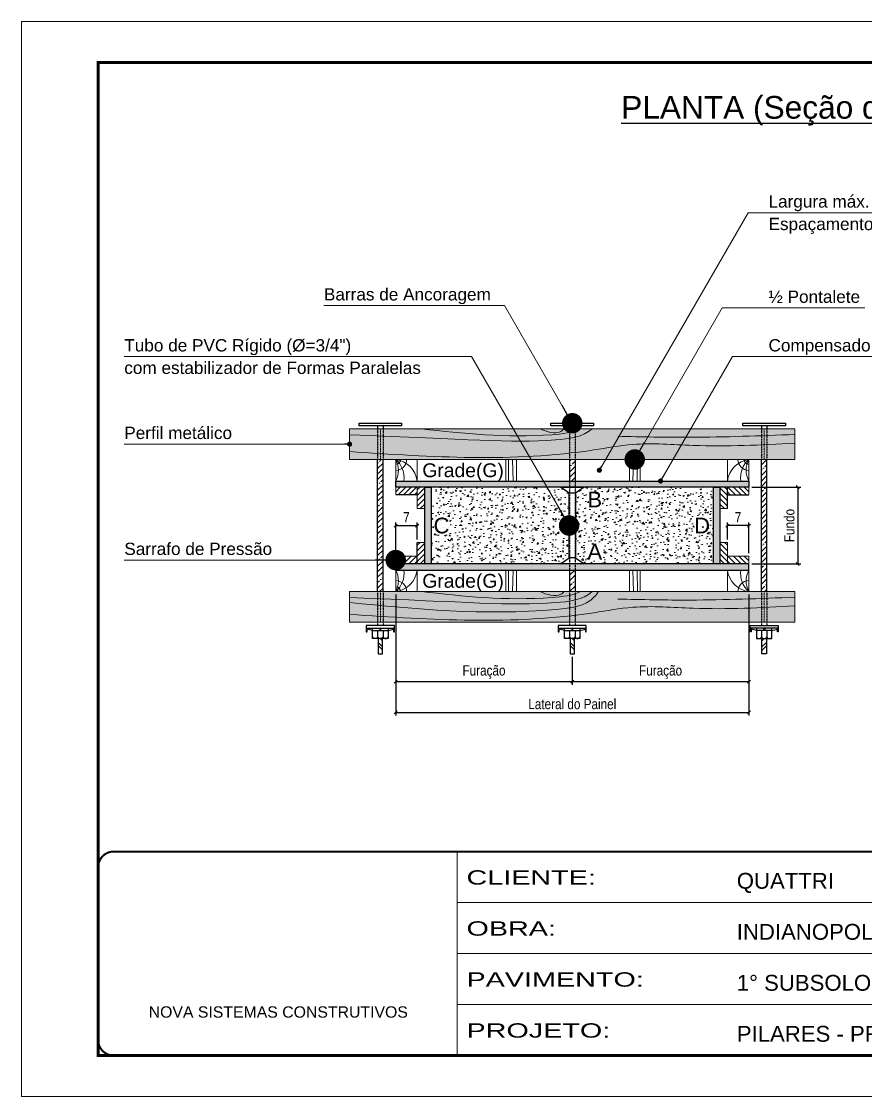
# Model space of a CAD drawing. Header units: millimetres. Extents: x 1945 to 8225, y 304 to 15137.
# Drawn here: x 6713 to 7538, y 14087 to 15137 of the extents above; entities that cross this region are included whole.
import ezdxf
from ezdxf.enums import TextEntityAlignment as Align

# ---------------------------------------------------------------- set-up
doc = ezdxf.new("R2010")
doc.units = ezdxf.units.MM
for name, pattern in [('CONTINUO', [0]), ('DASHED', [0.75, 0.5, -0.25]), ('HIDDEN', [0.375, 0.25, -0.125])]:
    doc.linetypes.add(name, pattern=pattern)
doc.layers.add('BARRA ANCORAGEM', color=251, linetype='Continuous')
doc.layers.add('COTA', color=241, linetype='Continuous')
for name, color, linetype, lineweight in [('Demarcação 1', 251, 'Continuous', 9), ('Folhas', 255, 'Continuous', 9), ('Hachura', 251, 'Continuous', 9), ('Madeira', 126, 'Continuous', 18), ('Perfil Metálico', 224, 'Continuous', 18), ('SARRAFO DE PRESSAO', 251, 'DASHED', 9)]:
    doc.layers.add(name, color=color, linetype=linetype, lineweight=lineweight)
doc.layers.add('Demarcação 2', color=7, linetype='Continuous', lineweight=9, true_color=0xe0e0e0)
doc.styles.add('ARIAL', font='arial.ttf')
doc.styles.add('COTA TECNICA-50', font='techl___.ttf', dxfattribs={"height": 10})
doc.styles.add('SANSSERIF', font='sas_____.pfb')
doc.styles.get("Standard").update_dxf_attribs({"font": 'arial.ttf'})
doc.styles.add('Tecnologia', font='')
doc.styles.get('Tecnologia').set_extended_font_data('Forgotten Futurist')
doc.dimstyles.new('3x', dxfattribs={"dimtxt": 10, "dimasz": 5, "dimexe": 7, "dimexo": 5, "dimgap": 4, "dimtad": 1, "dimdec": 4, "dimlfac": 0.3333333333333333, "dimdsep": 46, "dimtxsty": 'Standard', "dimblk": 'DOT', "dimcen": 0.09, "dimclrd": 1, "dimclre": 1, "dimclrt": 2, "dimadec": 0, "dimazin": 2, "dimtfac": 1, "dimtdec": 4, "dimtmove": 0, "dimatfit": 3, "dimldrblk": 'DOT', "dimfxl": 1, "dimtolj": 1, "dimtzin": 0, "dimlwd": 9, "dimlwe": 9, "dimarcsym": 0})
doc.dimstyles.new('COTA PAINEL-50', dxfattribs={"dimtxt": 10, "dimasz": 3, "dimexe": 3, "dimexo": 3, "dimgap": 3, "dimtad": 1, "dimdec": 1, "dimzin": 12, "dimdsep": 46, "dimtxsty": 'COTA TECNICA-50', "dimblk1": 'OBLIQUE', "dimblk2": 'OBLIQUE', "dimsah": 1, "dimcen": 0.9, "dimclrd": 4, "dimclre": 4, "dimclrt": 240, "dimadec": 1, "dimazin": 3, "dimtfac": 1, "dimtdec": 1, "dimtmove": 0, "dimatfit": 3, "dimfxl": 1, "dimtolj": 1, "dimtzin": 12, "dimarcsym": 0})
pattern_1 = [(45, (-466.4565026484233, 22138.66258584831), (-5.303300858899106, 5.303300858899107), []), (45, (-461.1532017984173, 22138.66258584831), (-5.303300858899106, 5.303300858899107), [9.375, -1.875, 0, -1.875])]

# ---------------------------------------------------------------- blocks, each defined once
blk = doc.blocks.new('_Oblique')
at = {"color": 0, "linetype": 'ByBlock', "lineweight": -2}
blk.add_line((-0.5, -0.5), (0.5, 0.5), dxfattribs=at)
blk = doc.blocks.new('*D381')
at = {"layer": 'COTA', "color": 4, "lineweight": -2, "transparency": 16777216}
for p, q in [((7426.872833373825, 14682.2928009305), (7474.536377897903, 14682.2928009305)), ((7471.536377897903, 14682.2928009305), (7471.536377897903, 14607.2928010055)), ((7426.872833373884, 14607.2928010055), (7474.536377897903, 14607.2928010055))]:
    blk.add_line(p, q, dxfattribs=at)
at = {"layer": 'Defpoints', "color": 0, "transparency": 16777216}
for p in [(7423.872833373825, 14682.2928009305), (7423.872833373884, 14607.2928010055), (7471.536377897903, 14607.2928010055)]:
    blk.add_point(p, dxfattribs=at)
at = {"layer": 'COTA', "color": 4, "lineweight": -2, "transparency": 16777216, "xscale": 3, "yscale": 3, "zscale": 3}
for p, rotation in [((7471.536377897903, 14682.2928009305), 90), ((7471.536377897903, 14607.2928010055), 270)]:
    blk.add_blockref('_Oblique', p, dxfattribs=dict(at, rotation=rotation))
at = {"layer": 'COTA', "color": 240, "transparency": 16777216, "insert": (7463.412108892057, 14644.792800968), "char_height": 10, "attachment_point": 5, "rotation": 90, "style": 'COTA TECNICA-50'}
blk.add_mtext('\\A1;Fundo', dxfattribs=at)
blk = doc.blocks.new('*D382')
at = {"layer": 'COTA', "color": 4, "lineweight": -2, "transparency": 16777216}
for p, q in [((7078.872833779675, 14577.29280103511), (7078.872833779675, 14489.3302676121)), ((7251.372833576821, 14516.40416109902), (7251.372833576821, 14489.3302676121)), ((7078.872833779675, 14492.3302676121), (7251.372833576821, 14492.3302676121))]:
    blk.add_line(p, q, dxfattribs=at)
at = {"layer": 'Defpoints', "color": 0, "transparency": 16777216}
for p in [(7078.872833779675, 14580.29280103511), (7251.372833576821, 14519.40416109902), (7251.372833576821, 14492.3302676121)]:
    blk.add_point(p, dxfattribs=at)
at = {"layer": 'COTA', "color": 4, "lineweight": -2, "transparency": 16777216, "xscale": 3, "yscale": 3, "zscale": 3, "rotation": 180}
blk.add_blockref('_Oblique', (7078.872833779675, 14492.3302676121), dxfattribs=at)
at = {"layer": 'COTA', "color": 4, "lineweight": -2, "transparency": 16777216, "xscale": 3, "yscale": 3, "zscale": 3}
blk.add_blockref('_Oblique', (7251.372833576821, 14492.3302676121), dxfattribs=at)
at = {"layer": 'COTA', "color": 240, "transparency": 16777216, "insert": (7165.122833678248, 14501.72646644251), "char_height": 10, "attachment_point": 5, "style": 'COTA TECNICA-50'}
blk.add_mtext('\\A1;Furação', dxfattribs=at)
blk = doc.blocks.new('*D383')
at = {"layer": 'COTA', "color": 4, "lineweight": -2, "transparency": 16777216}
for p, q in [((7423.872833373938, 14577.29280103511), (7423.872833373938, 14489.3302676121)), ((7251.372833576821, 14516.40416109902), (7251.372833576821, 14489.3302676121)), ((7251.372833576821, 14492.3302676121), (7423.872833373938, 14492.3302676121))]:
    blk.add_line(p, q, dxfattribs=at)
at = {"layer": 'Defpoints', "color": 0, "transparency": 16777216}
for p in [(7423.872833373938, 14580.29280103511), (7251.372833576821, 14519.40416109902), (7423.872833373938, 14492.3302676121)]:
    blk.add_point(p, dxfattribs=at)
at = {"layer": 'COTA', "color": 4, "lineweight": -2, "transparency": 16777216, "xscale": 3, "yscale": 3, "zscale": 3, "rotation": 180}
blk.add_blockref('_Oblique', (7251.372833576821, 14492.3302676121), dxfattribs=at)
at = {"layer": 'COTA', "color": 4, "lineweight": -2, "transparency": 16777216, "xscale": 3, "yscale": 3, "zscale": 3}
blk.add_blockref('_Oblique', (7423.872833373938, 14492.3302676121), dxfattribs=at)
at = {"layer": 'COTA', "color": 240, "transparency": 16777216, "insert": (7337.62283347538, 14501.72646644251), "char_height": 10, "attachment_point": 5, "style": 'COTA TECNICA-50'}
blk.add_mtext('\\A1;Furação', dxfattribs=at)
blk = doc.blocks.new('*D384')
at = {"layer": 'COTA', "color": 4, "lineweight": -2, "transparency": 16777216}
for p, q in [((7078.872833779675, 14577.29280103511), (7078.872833779675, 14459.3302676121)), ((7423.872833373938, 14577.29280103511), (7423.872833373938, 14459.3302676121)), ((7078.872833779675, 14462.3302676121), (7423.872833373938, 14462.3302676121))]:
    blk.add_line(p, q, dxfattribs=at)
at = {"layer": 'Defpoints', "color": 0, "transparency": 16777216}
for p in [(7078.872833779675, 14580.29280103511), (7423.872833373938, 14580.29280103511), (7423.872833373938, 14462.3302676121)]:
    blk.add_point(p, dxfattribs=at)
at = {"layer": 'COTA', "color": 4, "lineweight": -2, "transparency": 16777216, "xscale": 3, "yscale": 3, "zscale": 3, "rotation": 180}
blk.add_blockref('_Oblique', (7078.872833779675, 14462.3302676121), dxfattribs=at)
at = {"layer": 'COTA', "color": 4, "lineweight": -2, "transparency": 16777216, "xscale": 3, "yscale": 3, "zscale": 3}
blk.add_blockref('_Oblique', (7423.872833373938, 14462.3302676121), dxfattribs=at)
at = {"layer": 'COTA', "color": 240, "transparency": 16777216, "insert": (7251.372833576806, 14470.38874714426), "char_height": 10, "attachment_point": 5, "style": 'COTA TECNICA-50'}
blk.add_mtext('\\A1;Lateral do Painel', dxfattribs=at)
blk = doc.blocks.new('*D385')
at = {"layer": 'COTA', "color": 4, "lineweight": -2, "transparency": 16777216}
for p, q in [((7078.872833779762, 14617.79280099725), (7078.872833779762, 14647.792800968)), ((7099.872833756654, 14631.29280098406), (7099.872833756654, 14647.792800968)), ((7078.872833779762, 14644.792800968), (7099.872833756654, 14644.792800968))]:
    blk.add_line(p, q, dxfattribs=at)
at = {"layer": 'Defpoints', "color": 0, "transparency": 16777216}
for p in [(7099.872833756654, 14644.792800968), (7099.872833756654, 14628.29280098406), (7078.872833779762, 14614.79280099725)]:
    blk.add_point(p, dxfattribs=at)
at = {"layer": 'COTA', "color": 4, "lineweight": -2, "transparency": 16777216, "xscale": 3, "yscale": 3, "zscale": 3, "rotation": 180}
blk.add_blockref('_Oblique', (7078.872833779762, 14644.792800968), dxfattribs=at)
at = {"layer": 'COTA', "color": 4, "lineweight": -2, "transparency": 16777216, "xscale": 3, "yscale": 3, "zscale": 3}
blk.add_blockref('_Oblique', (7099.872833756654, 14644.792800968), dxfattribs=at)
at = {"layer": 'COTA', "color": 240, "transparency": 16777216, "insert": (7089.372833768237, 14652.8659003832), "char_height": 10, "attachment_point": 5, "style": 'COTA TECNICA-50'}
blk.add_mtext('\\A1;7', dxfattribs=at)
blk = doc.blocks.new('*D386')
at = {"layer": 'COTA', "color": 4, "lineweight": -2, "transparency": 16777216}
for p, q in [((7402.872833396959, 14631.29280098406), (7402.872833396959, 14647.792800968)), ((7423.872833373822, 14617.79280099725), (7423.872833373822, 14647.792800968)), ((7423.872833373822, 14644.792800968), (7402.872833396959, 14644.792800968))]:
    blk.add_line(p, q, dxfattribs=at)
at = {"layer": 'Defpoints', "color": 0, "transparency": 16777216}
for p in [(7402.872833396959, 14644.792800968), (7402.872833396959, 14628.29280098406), (7423.872833373822, 14614.79280099725)]:
    blk.add_point(p, dxfattribs=at)
at = {"layer": 'COTA', "color": 4, "lineweight": -2, "transparency": 16777216, "xscale": 3, "yscale": 3, "zscale": 3, "rotation": 180}
blk.add_blockref('_Oblique', (7402.872833396959, 14644.792800968), dxfattribs=at)
at = {"layer": 'COTA', "color": 4, "lineweight": -2, "transparency": 16777216, "xscale": 3, "yscale": 3, "zscale": 3}
blk.add_blockref('_Oblique', (7423.872833373822, 14644.792800968), dxfattribs=at)
at = {"layer": 'COTA', "color": 240, "transparency": 16777216, "insert": (7413.372833385405, 14652.8659003832), "char_height": 10, "attachment_point": 5, "style": 'COTA TECNICA-50'}
blk.add_mtext('\\A1;7', dxfattribs=at)
blk = doc.blocks.new('_Dot')
at = {"color": 0, "linetype": 'ByBlock', "lineweight": -2}
blk.add_line((-0.5, 0), (-1, 0), dxfattribs=at)
at = {"color": 0, "linetype": 'ByBlock', "const_width": 0.5}
blk.add_lwpolyline([(-0.25, 0, 1), (0.25, 0, 1)], format="xyb", close=True, dxfattribs=at)
blk = doc.blocks.new('9999999999')
at = {"color": 30, "linetype": 'CONTINUO'}
for p, q in [((98564.56196592061, 34230.20511460536), (98564.56196592061, 34429.44862801625)), ((98564.56196592061, 34379.63774966353), (99583.97835781069, 34379.63774966353)), ((98564.56196592061, 34329.8268713108), (99487.97835781069, 34329.8268713108)), ((98564.56196592063, 34280.01599295808), (99487.97835781069, 34280.01599295808))]:
    blk.add_line(p, q, dxfattribs=at)
at = {"color": 30, "linetype": 'CONTINUO', "const_width": 2}
blk.add_lwpolyline([(99583.97835781069, 34230.20511460536), (99583.97835781069, 34414.44862801625, 0.4142135623730951), (99568.97835781069, 34429.44862801625), (98228.97835781069, 34429.44862801625, 0.4142135623730951), (98213.97835781069, 34414.44862801625), (98213.97835781069, 34245.20511460536, 0.4142135623730951), (98228.97835781069, 34230.20511460536), (99583.97835781069, 34230.20511460536)], format="xyb", dxfattribs=at)
at = {"layer": 'Folhas'}
blk.add_lwpolyline([(98138.97835781069, 34190.20511460536), (99623.97835781069, 34190.20511460536), (99623.97835781069, 35240.20511460536), (98138.97835781069, 35240.20511460536)], close=True, dxfattribs=at)
at = {"layer": 'Folhas', "color": 30, "const_width": 3}
blk.add_lwpolyline([(98213.97835781069, 34230.20511460536), (99583.97835781069, 34230.20511460536), (99583.97835781069, 35200.20511460536), (98213.97835781069, 35200.20511460536)], close=True, dxfattribs=at)
at = {"color": 7, "linetype": 'Continuous', "ltscale": 5, "style": 'ARIAL'}
for s, height, p in [('QUATTRI', 15.48288, (98837.6812528586, 34393.12953067552)), ('INDIANOPOLIS', 15.48288, (98837.6812528586, 34343.3186523228)), ('1° SUBSOLO', 15.48288, (98837.6812528586, 34293.50777397008)), ('NOVA SISTEMAS CONSTRUTIVOS', 11.0592, (98263.18703214587, 34267.21182737108)), ('PILARES - PROJEÇÃO', 15.48288, (98837.6812528586, 34243.69689561735))]:
    blk.add_text(s, height=height, dxfattribs=at).set_placement(p)
at = {"layer": 'Folhas', "color": 7, "style": 'Tecnologia', "width": 1.5}
for s, p in [('CLIENTE:', (98573.65419061291, 34397.16605924374)), ('OBRA:', (98573.65419061291, 34347.31415840245)), ('PAVIMENTO:', (98573.65419061291, 34297.50328004972)), ('PROJETO:', (98573.65419061291, 34247.692401697))]:
    blk.add_text(s, height=14, dxfattribs=at).set_placement(p)

msp = doc.modelspace()

# ---------------------------------------------------------------- hatches: boundary and pattern name
at = {"layer": 'Demarcação 1'}
for points in [[(7078.872833779791, 14688.29280092392), (7423.872833373822, 14688.29280092392), (7423.872833373822, 14682.2928009305), (7078.872833779791, 14682.2928009305)], [(7107.372833748446, 14682.2928009305), (7113.372833741811, 14682.2928009305), (7113.372833741811, 14607.2928010055), (7107.372833748446, 14607.2928010055)], [(7389.372833411831, 14682.2928009305), (7395.372833405196, 14682.2928009305), (7395.372833405196, 14607.2928010055), (7389.372833411831, 14607.2928010055)], [(7423.872833373822, 14607.2928010055), (7078.872833779762, 14607.2928010055), (7078.872833779762, 14601.29280101206), (7423.872833373822, 14601.29280101206)]]:
    msp.add_hatch(color=256, dxfattribs=at).paths.add_polyline_path(points)
at = {"layer": 'Demarcação 2'}
for points in [[(7468.872833325859, 14739.29280086778), (7033.872833827783, 14739.29280086778), (7033.872833827783, 14709.29280090078), (7468.872833325859, 14709.29280090078)], [(7468.872833325859, 14580.2928010352), (7033.872833827783, 14580.2928010352), (7033.872833827783, 14550.29280106819), (7468.872833325859, 14550.29280106819)]]:
    msp.add_hatch(color=256, dxfattribs=at).paths.add_polyline_path(points)
at = {"layer": 'Hachura'}
h = msp.add_hatch(dxfattribs=at)
h.set_pattern_fill('ANSI35', color=256, scale=30, style=0)
h.set_pattern_definition(pattern_1)
h.paths.add_polyline_path([(7061.209289255767, 14580.2928010352), (7066.53637833679, 14580.2928010352), (7066.53637833679, 14709.29280090078), (7061.209289255767, 14709.29280090078)])
h = msp.add_hatch(dxfattribs=at)
h.set_pattern_fill('ANSI35', color=256, scale=30, style=0)
h.set_pattern_definition(pattern_1)
h.paths.add_polyline_path([(7248.709289036324, 14688.29280092392), (7254.036378117318, 14688.29280092392), (7254.036378117318, 14709.29280090078), (7248.709289036324, 14709.29280090078)])
h = msp.add_hatch(dxfattribs=at)
h.set_pattern_fill('ANSI35', color=256, scale=30, style=0)
h.set_pattern_definition(pattern_1)
h.paths.add_polyline_path([(7436.209288816823, 14580.2928010352), (7441.536377897875, 14580.2928010352), (7441.536377897875, 14709.29280090078), (7436.209288816823, 14709.29280090078)])
h = msp.add_hatch(dxfattribs=at)
h.set_pattern_fill('ANSI31', color=256, scale=30, style=0)
h.set_pattern_definition([(45, (3414.463090907007, 13415.74812268811), (-2.651650429449553, 2.651650429449553), [])])
h.paths.add_polyline_path([(7099.872833756654, 14682.2928009305), (7078.872833779762, 14682.2928009305), (7078.872833779762, 14674.79280093875), (7099.872833756654, 14674.79280093875)])
h = msp.add_hatch(dxfattribs=at)
h.set_pattern_fill('ANSI31', color=256, scale=30, style=0)
h.set_pattern_definition([(45, (10214.96860675873, 19412.13322293727), (-2.651650429449553, 2.651650429449553), [])])
h.paths.add_polyline_path([(7107.372833748446, 14661.29280095359), (7107.372833748446, 14682.2928009305), (7099.872833756654, 14682.2928009305), (7099.872833756654, 14661.29280095359)])
h = msp.add_hatch(dxfattribs=at)
h.set_pattern_fill('AR-CONC', color=256, scale=2, style=0)
h.set_pattern_definition([(49.99999999999999, (3414.463090907007, 13435.24812268811), (14.34520365201507, -1.255042699651902), [1.5, -16.5]), (355, (3414.463090907007, 13435.24812268811), (-2.77502667226, 15.04384267400024), [1.2, -13.2]), (100.4514, (3415.658524507013, 13435.14353588811), (11.57018763428043, 13.78879084121907), [1.274803799999988, -14.0228422399999]), (46.18420000000002, (3414.463090907007, 13439.24812268811), (21.34482097251289, -3.310380286580362), [2.249999999999994, -24.74999999999995]), (96.63559999999998, (3416.241825807007, 13438.97225654811), (18.69325411097407, 19.48235741800884), [1.912205759999996, -21.03425999999994]), (351.1842, (3414.463090907007, 13439.24812268811), (18.69323890267254, 19.48237201850649), [1.8, -19.8]), (21, (3416.463090907007, 13438.24812268811), (11.93814104236923, -8.052377813306776), [1.5, -16.5]), (326.0000000000001, (3416.463090907007, 13438.24812268811), (4.866306638431634, 14.50300090093706), [1.2, -13.2]), (71.4514, (3417.45793556701, 13437.57709056811), (16.8044525716298, 6.450609934199048), [1.2748038, -14.02284224]), (37.50000000000001, (3414.463090907007, 13435.24812268811), (0.2431971063458134, 6.65787707662623), [0, -13.04, 0, -13.4, 0, -13.25]), (7.499999999999999, (3414.463090907007, 13435.24812268811), (5.261390748842972, 7.888234237647205), [0, -7.64, 0, -12.74, 0, -5.05]), (327.5, (3410.003090907001, 13435.24812268811), (10.67644872344818, -0.451097434687596), [0, -5, 0, -15.6, 0, -20.7]), (317.5, (3408.003090907001, 13435.24812268811), (11.66372338684772, 2.002099646646353), [0, -6.5, 0, -10.36, 0, -14.7])])
h.paths.add_polyline_path([(7248.247833579993, 14676.29280093649), (7239.709289045288, 14682.2928009305), (7113.372833741811, 14682.2928009305), (7113.372833741811, 14607.2928010055), (7239.709289045288, 14607.2928010055), (7248.247833579993, 14613.2928009995)])
h.paths.add_polyline_path([(7389.372833411831, 14607.2928010055), (7389.372833411831, 14682.2928009305), (7263.036378108354, 14682.2928009305), (7254.497833573649, 14676.29280093651), (7254.497833573649, 14613.29280099949), (7263.036378108354, 14607.2928010055)])
h.paths.add_polyline_path([(7111.921058466291, 14632.8798951148), (7135.359203051699, 14632.8798951148), (7135.359203051699, 14656.70570682119), (7111.921058466291, 14656.70570682119)], flags=9)
h.paths.add_polyline_path([(7262.306730861466, 14607.77280101817), (7284.361846799013, 14607.77280101817), (7284.361846799013, 14630.81280099282), (7262.306730861466, 14630.81280099282)], flags=25)
h.paths.add_polyline_path([(7262.338163330725, 14658.77280094317), (7284.330414329754, 14658.77280094317), (7284.330414329754, 14681.81280091782), (7262.338163330725, 14681.81280091782)], flags=24)
h.paths.add_polyline_path([(7366.539529513491, 14633.27280098067), (7389.715736854978, 14633.27280098067), (7389.715736854978, 14656.31280095532), (7366.539529513491, 14656.31280095532)], flags=9)
h = msp.add_hatch(dxfattribs=at)
h.set_pattern_fill('ANSI31', color=256, scale=30, style=0)
h.set_pattern_definition([(135, (4287.777060394856, 19412.13322293727), (2.651650429449553, 2.651650429449553), [])])
h.paths.add_polyline_path([(7395.372833405196, 14661.29280095359), (7395.372833405196, 14682.2928009305), (7402.87283339693, 14682.2928009305), (7402.87283339693, 14661.29280095359)])
h = msp.add_hatch(dxfattribs=at)
h.set_pattern_fill('ANSI31', color=256, scale=30, style=0)
h.set_pattern_definition([(135, (11088.28257624661, 13415.74812268811), (2.651650429449553, 2.651650429449553), [])])
h.paths.add_polyline_path([(7402.87283339693, 14682.2928009305), (7423.872833373822, 14682.2928009305), (7423.872833373822, 14674.79280093875), (7402.87283339693, 14674.79280093875)])
h = msp.add_hatch(dxfattribs=at)
h.set_pattern_fill('ANSI31', color=256, scale=30, style=0)
h.set_pattern_definition([(45, (10214.96860675873, 19358.13322299084), (-2.651650429449553, 2.651650429449553), [])])
h.paths.add_polyline_path([(7107.372833748388, 14607.29280100716), (7107.372833748388, 14628.29280098406), (7099.872833756654, 14628.29280098406), (7099.872833756654, 14607.29280100716)])
h = msp.add_hatch(dxfattribs=at)
h.set_pattern_fill('ANSI31', color=256, scale=30, style=0)
h.set_pattern_definition([(135, (4287.777060394914, 19358.13322299084), (2.651650429449553, 2.651650429449553), [])])
h.paths.add_polyline_path([(7395.372833405196, 14607.29280100716), (7395.372833405196, 14628.29280098406), (7402.872833396959, 14628.29280098406), (7402.872833396959, 14607.29280100716)])
h = msp.add_hatch(dxfattribs=at)
h.set_pattern_fill('ANSI31', color=256, scale=30, style=0)
h.set_pattern_definition([(45, (3414.463090907007, 13348.24812275486), (-2.651650429449553, 2.651650429449553), [])])
h.paths.add_polyline_path([(7099.872833756654, 14614.79280099725), (7078.872833779762, 14614.79280099725), (7078.872833779762, 14607.2928010055), (7099.872833756654, 14607.2928010055)])
h = msp.add_hatch(dxfattribs=at)
h.set_pattern_fill('ANSI31', color=256, scale=30, style=0)
h.set_pattern_definition([(135, (11088.28257624661, 13348.24812275486), (2.651650429449553, 2.651650429449553), [])])
h.paths.add_polyline_path([(7402.87283339693, 14614.79280099725), (7423.872833373822, 14614.79280099725), (7423.872833373822, 14607.2928010055), (7402.87283339693, 14607.2928010055)])
h = msp.add_hatch(dxfattribs=at)
h.set_pattern_fill('ANSI35', color=256, scale=30, style=0)
h.set_pattern_definition(pattern_1)
h.paths.add_polyline_path([(7254.03637811726, 14601.29280101206), (7248.709289036266, 14601.29280101206), (7248.709289036266, 14580.2928010352), (7254.03637811726, 14580.2928010352)])

# ---------------------------------------------------------------- linework, layer by layer
for p, q in [((7402.87283339693, 14661.29280095359), (7402.87283339693, 14682.2928009305)), ((7099.872833756654, 14674.79280093875), (7078.872833779762, 14674.79280093875)), ((7402.87283339693, 14674.79280093875), (7423.872833373822, 14674.79280093875)), ((7099.872833756654, 14607.29280100716), (7099.872833756654, 14628.29280098406))]:
    msp.add_line(p, q)
for points in [[(7078.872833779791, 14688.29280092392), (7423.872833373822, 14688.29280092392), (7423.872833373822, 14682.2928009305), (7078.872833779791, 14682.2928009305)], [(7107.372833748446, 14682.2928009305), (7113.372833741811, 14682.2928009305), (7113.372833741811, 14607.2928010055), (7107.372833748446, 14607.2928010055)], [(7389.372833411831, 14682.2928009305), (7395.372833405196, 14682.2928009305), (7395.372833405196, 14607.2928010055), (7389.372833411831, 14607.2928010055)], [(7423.872833373822, 14607.2928010055), (7078.872833779762, 14607.2928010055), (7078.872833779762, 14601.29280101206), (7423.872833373822, 14601.29280101206)]]:
    msp.add_lwpolyline(points, close=True)
at = {"layer": 'BARRA ANCORAGEM'}
for p, q in [((7061.209289255738, 14742.29280086776), (7061.209289255708, 14739.29280086778)), ((7066.536378336761, 14742.29280086776), (7066.536378336761, 14739.29280086778)), ((7248.709289036266, 14742.29280086776), (7248.709289036266, 14739.29280086776)), ((7254.036378117318, 14742.29280086776), (7254.036378117318, 14739.29280086776)), ((7436.209288816823, 14742.29280086776), (7436.209288816823, 14739.29280086778)), ((7441.536377897846, 14742.29280086776), (7441.536377897846, 14739.29280086778)), ((7061.209289255767, 14580.2928010352), (7061.209289255767, 14709.29280090078)), ((7066.53637833679, 14580.2928010352), (7066.53637833679, 14709.29280090078)), ((7248.709289036324, 14709.29280090078), (7248.709289036324, 14688.29280092389)), ((7254.036378117318, 14709.29280090078), (7254.036378117318, 14688.29280092389)), ((7436.209288816823, 14580.2928010352), (7436.209288816823, 14709.29280090078)), ((7441.536377897875, 14580.2928010352), (7441.536377897875, 14709.29280090078)), ((7254.497833573649, 14676.29280093651), (7248.247833579993, 14676.29280093649)), ((7254.497833573649, 14613.29280099949), (7248.247833579993, 14613.2928009995)), ((7248.709289036266, 14601.29280101209), (7248.709289036266, 14580.2928010352)), ((7254.03637811726, 14601.29280101209), (7254.03637811726, 14580.2928010352)), ((7056.361382491694, 14542.28854338677), (7051.059181570814, 14543.45268902876)), ((7071.384285100834, 14542.28854338677), (7076.686486021714, 14543.45268902876)), ((7243.861382272251, 14542.28854338676), (7238.559181351371, 14543.45268902876)), ((7258.884284881391, 14542.28854338676), (7264.186485802271, 14543.45268902876)), ((7431.36138205275, 14542.28854338677), (7426.059181131899, 14543.45268902876)), ((7446.38428466189, 14542.28854338677), (7451.68648558277, 14543.45268902876)), ((7066.082084179954, 14532.15325339538), (7063.831176476244, 14534.40416109905)), ((7253.582083960511, 14532.15325339538), (7251.331176256801, 14534.40416109903)), ((7436.663582973688, 14532.15325339538), (7438.91449067734, 14534.40416109905)), ((7066.082084179954, 14526.28822691103), (7061.663583412603, 14530.70672767839)), ((7066.082084180012, 14523.35571367622), (7061.663583412603, 14527.77421444363)), ((7253.582083960511, 14526.28822691103), (7249.163583193131, 14530.70672767839)), ((7253.582083960569, 14523.35571367622), (7249.163583193131, 14527.77421444363)), ((7436.663582973688, 14526.28822691103), (7441.08208374101, 14530.7067276784)), ((7436.663582973688, 14522.81425902694), (7441.08208374101, 14527.2327597943))]:
    msp.add_line(p, q, dxfattribs=at)
at = {"layer": 'BARRA ANCORAGEM', "linetype": 'HIDDEN'}
for p, q in [((7061.209289255708, 14739.29280086778), (7061.209289255767, 14709.29280090078)), ((7066.536378336761, 14739.29280086778), (7066.53637833679, 14709.29280090078)), ((7248.709289036324, 14739.29280086776), (7248.709289036324, 14709.29280090078)), ((7254.036378117376, 14739.29280086776), (7254.036378117318, 14709.29280090078)), ((7436.209288816823, 14739.29280086778), (7436.209288816823, 14709.29280090078)), ((7441.536377897846, 14739.29280086778), (7441.536377897875, 14709.29280090078)), ((7248.709289036324, 14688.29280092389), (7248.709289036266, 14601.29280101209)), ((7254.036378117318, 14688.29280092389), (7254.03637811726, 14601.29280101209)), ((7061.209289255767, 14580.2928010352), (7061.209289255767, 14547.29280106822)), ((7066.53637833679, 14580.2928010352), (7066.53637833679, 14547.29280106822)), ((7248.709289036266, 14580.2928010352), (7248.709289036266, 14547.29280106819)), ((7254.03637811726, 14580.2928010352), (7254.036378117202, 14547.29280106819)), ((7436.209288816823, 14580.2928010352), (7436.209288816823, 14547.29280106822)), ((7441.536377897875, 14580.2928010352), (7441.536377897875, 14547.29280106822))]:
    msp.add_line(p, q, dxfattribs=at)
at = {"layer": 'BARRA ANCORAGEM', "flags": 128}
for points in [[(7043.070363607356, 14744.69262031651), (7084.675303985172, 14744.69262031651), (7084.675303985143, 14742.29280086778), (7043.070363607356, 14742.29280086778)], [(7230.570363387913, 14744.69262031651), (7272.175303765729, 14744.69262031651), (7272.175303765671, 14742.29280086778), (7230.570363387913, 14742.29280086778)], [(7418.070363168441, 14744.69262031651), (7459.675303546228, 14744.69262031651), (7459.675303546228, 14742.29280086778), (7418.070363168441, 14742.29280086778)]]:
    msp.add_lwpolyline(points, close=True, dxfattribs=at)
at = {"layer": 'BARRA ANCORAGEM'}
msp.add_lwpolyline([(7239.709289045288, 14682.2928009305), (7263.036378108354, 14682.2928009305), (7254.497833573649, 14676.29280093651), (7254.497833573649, 14613.29280099949), (7263.036378108354, 14607.2928010055), (7239.709289045288, 14607.2928010055), (7248.247833579993, 14613.2928009995), (7248.247833579993, 14676.29280093649)], close=True, dxfattribs=at)
at = {"layer": 'BARRA ANCORAGEM', "flags": 128}
for points in [[(7077.570186175213, 14547.29280106819), (7050.175481417344, 14547.29280106819), (7050.175481417344, 14544.6175600826), (7077.570186175213, 14544.6175600826)], [(7050.175481417344, 14544.6175600826), (7050.175481417431, 14541.05861894353), (7051.059181570814, 14541.05861894353), (7051.059181570814, 14544.6175600826)], [(7071.384285100834, 14544.6175600826), (7071.384285100834, 14534.40416109902), (7056.361382491694, 14534.40416109902), (7056.361382491694, 14544.6175600826)], [(7063.430983719514, 14544.6175600826), (7063.430983719514, 14542.28854338677)], [(7064.314683873014, 14542.28854338677), (7064.314683873014, 14544.6175600826)], [(7076.686486021714, 14544.6175600826), (7076.686486021714, 14541.05861894353), (7077.570186175213, 14541.05861894353), (7077.570186175213, 14547.29280106819)], [(7265.07018595577, 14547.29280106819), (7237.675481197872, 14547.29280106819), (7237.675481197872, 14544.6175600826), (7265.07018595577, 14544.6175600826)], [(7237.675481197872, 14544.6175600826), (7237.675481197959, 14541.05861894352), (7238.559181351371, 14541.05861894352), (7238.559181351371, 14544.6175600826)], [(7258.884284881391, 14544.6175600826), (7258.884284881391, 14534.40416109902), (7243.861382272251, 14534.40416109902), (7243.861382272251, 14544.6175600826)], [(7250.930983500071, 14544.6175600826), (7250.930983500071, 14542.28854338676)], [(7251.814683653571, 14542.28854338676), (7251.814683653571, 14544.6175600826)], [(7264.186485802271, 14544.6175600826), (7264.186485802271, 14541.05861894352), (7265.07018595577, 14541.05861894352), (7265.07018595577, 14547.29280106819)], [(7426.05918113187, 14544.61756008262), (7426.05918113187, 14541.05861894353), (7425.175480978429, 14541.05861894353), (7425.175480978429, 14547.2928010682)], [(7425.175480978429, 14547.2928010682), (7452.570185736269, 14547.2928010682)], [(7452.570185736269, 14544.61756008262), (7425.175480978429, 14544.61756008262)], [(7431.361382052779, 14544.61756008262), (7431.361382052779, 14534.40416109903), (7446.38428466189, 14534.40416109903), (7446.38428466189, 14544.61756008262)], [(7438.430983280628, 14542.28854338677), (7438.430983280628, 14544.61756008262)], [(7439.314683434099, 14544.61756008262), (7439.314683434099, 14542.28854338677)], [(7452.570185736269, 14547.2928010682), (7452.570185736211, 14541.05861894353), (7451.68648558277, 14541.05861894353), (7451.68648558277, 14544.61756008262)], [(7056.361382491694, 14542.28854338677), (7071.384285100834, 14542.28854338677)], [(7061.663583412574, 14534.40416109906), (7061.663583412574, 14519.40416109902), (7066.082084179954, 14519.40416109902), (7066.082084179954, 14534.40416109906)], [(7243.861382272251, 14542.28854338676), (7258.884284881391, 14542.28854338676)], [(7249.163583193131, 14534.40416109906), (7249.163583193131, 14519.40416109902), (7253.582083960511, 14519.40416109902), (7253.582083960511, 14534.40416109906)], [(7446.38428466189, 14542.28854338677), (7431.361382052779, 14542.28854338677)], [(7441.082083741068, 14534.40416109908), (7441.082083741068, 14519.40416109902), (7436.663582973659, 14519.40416109902), (7436.663582973688, 14534.40416109908)]]:
    msp.add_lwpolyline(points, dxfattribs=at)
for points in [[(7061.221733335853, 14542.28854338677), (7061.221733335853, 14536.17156140597, -0.7297960342994486), (7056.361382491694, 14536.17156140597, -0.7297960342994486)], [(7066.523934256733, 14542.28854338677), (7066.523934256733, 14536.17156140597, -0.6666666666662623), (7061.221733335853, 14536.17156140597, -0.6666666666662623)], [(7248.72173311641, 14542.28854338676), (7248.72173311641, 14536.17156140596, -0.7297960342994486), (7243.861382272251, 14536.17156140596, -0.7297960342994486)], [(7254.02393403729, 14542.28854338676), (7254.02393403729, 14536.17156140596, -0.6666666666662623), (7248.72173311641, 14536.17156140596, -0.6666666666662623)], [(7436.221732896909, 14542.28854338677), (7436.221732896909, 14536.17156140597, 0.6666666666662623), (7441.523933817789, 14536.17156140597, 0.6666666666662623)], [(7441.523933817789, 14542.28854338677), (7441.523933817789, 14536.17156140597, 0.7297960342994486), (7446.38428466189, 14536.17156140597, 0.7297960342994486)]]:
    msp.add_lwpolyline(points, format="xyb", dxfattribs=at)
at = {"layer": 'BARRA ANCORAGEM'}
for centre in [(7068.954109678783, 14536.94976412763), (7256.454109459341, 14536.94976412763), (7433.791557474859, 14536.94976412765)]:
    msp.add_arc(centre, 2.551735107341757, 197.7563605999581, 342.2436394000419, dxfattribs=at)
at = {"layer": 'Hachura'}
for p, q in [((7188.918440596881, 14709.29280090181), (7189.200718791031, 14688.29280092284)), ((7192.87154941486, 14709.29280090181), (7193.580280149687, 14688.29280092284)), ((7311.101577260513, 14709.29280090181), (7310.392846525745, 14688.29280092284)), ((7315.054686078493, 14709.29280090181), (7314.772407884342, 14688.29280092284)), ((7188.918440596881, 14580.29280103416), (7189.200718791031, 14601.29280101314)), ((7192.87154941486, 14580.29280103416), (7193.580280149687, 14601.29280101314)), ((7311.101577260513, 14580.29280103416), (7310.392846525745, 14601.29280101314)), ((7315.054686078493, 14580.29280103416), (7314.772407884342, 14601.29280101314))]:
    msp.add_line(p, q, dxfattribs=at)
for centre, radius, start, end in [((7075.618124581855, 14685.03809172598), 24.47210757406724, 7.642793839094176, 82.35720616132271), ((7063.283467270649, 14691.39693473212), 23.73373915088548, 352.4847589453328, 48.94037234392199), ((7059.557610255881, 14698.79280091234), 21.98471877318981, 331.4709372012194, 28.52906279878061), ((7078.872833779762, 14709.29280090078), 1.746188389899414, 270, 359.9999999995831), ((7078.872833779762, 14709.29280090078), 4.750850746869671, 270, 0), ((7078.872833779762, 14709.29280090078), 10.70049253431805, 270, 0), ((7427.127542571758, 14685.03809172598), 24.47210757406724, 97.64279383867728, 172.3572061609058), ((7423.872833373822, 14709.29280090078), 10.70049253431805, 180, 270), ((7439.462199882964, 14691.39693473212), 23.73373915088548, 131.059627656078, 187.5152410546672), ((7423.87283337388, 14709.29280090078), 4.750850746869671, 180, 269.9999999991662), ((7443.188056897761, 14698.79280091234), 21.98471877318981, 151.4709372012194, 208.5290627987806), ((7423.872833373822, 14709.29280090078), 1.746188389899414, 180, 270), ((7075.618124581855, 14604.54751020997), 24.47210757406724, 277.6427938386773, 352.3572061609058), ((7063.283467270649, 14598.18866720386), 23.73373915088548, 311.059627656078, 7.515241054667175), ((7059.557610255881, 14590.79280102363), 21.98471877318981, 331.4709372012194, 28.52906279878061), ((7427.127542571758, 14604.54751020997), 24.47210757406724, 187.6427938390942, 262.3572061613227), ((7439.462199882964, 14598.18866720386), 23.73373915088548, 172.4847589453329, 228.940372343922), ((7443.188056897761, 14590.79280102363), 21.98471877318981, 151.4709372012194, 208.5290627987806), ((7078.872833779762, 14580.2928010352), 10.70049253431805, 0, 90), ((7078.872833779762, 14580.2928010352), 4.750850746869671, 0, 89.99999999916623), ((7423.872833373822, 14580.2928010352), 10.70049253431805, 90, 180), ((7078.872833779762, 14580.2928010352), 1.746188389899414, 4.168816632087861e-10, 90)]:
    msp.add_arc(centre, radius, start, end, dxfattribs=at)
for points, knots in [([(7033.872833827783, 14733.39136160072), (7150.040697878034, 14729.23677368786), (7202.150484694295, 14723.84948818121), (7261.871871075458, 14731.13103929828), (7270.729028285754, 14739.29280086778)], [0, 0, 0, 0, 125.1825811556602, 162.3251978992898, 162.3251978992898, 162.3251978992898, 162.3251978992898]), ([(7103.953029352979, 14739.29280086778), (7144.940164460957, 14734.69768393994), (7194.815811147197, 14729.10606530714), (7251.57734015978, 14735.38515796726), (7259.754596668598, 14739.29280086779)], [0, 0, 0, 0, 127.7419890025806, 155.4442459493314, 155.4442459493314, 155.4442459493314, 155.4442459493314]), ([(7033.872833827783, 14574.39136180114), (7150.040697878034, 14570.23677388828), (7202.150484694295, 14564.84948838164), (7261.871871075458, 14572.1310394987), (7270.729028285754, 14580.2928010682)], [0, 0, 0, 0, 125.1825811556602, 162.3251978992898, 162.3251978992898, 162.3251978992898, 162.3251978992898]), ([(7103.953029352979, 14580.2928010682), (7144.940164460957, 14575.69768414036), (7194.815811147197, 14570.10606550756), (7251.57734015978, 14576.38515816768), (7259.754596668598, 14580.29280106822)], [0, 0, 0, 0, 127.7419890025806, 155.4442459493314, 155.4442459493314, 155.4442459493314, 155.4442459493314])]:
    msp.add_open_spline(points, degree=3, knots=knots, dxfattribs=at)
for points in [[(7219.555631229054, 14739.29280086778), (7240.053687372983, 14736.68248148275), (7243.755361566593, 14739.29280086778)], [(7468.872833325859, 14733.77956224471), (7366.40071654836, 14731.01043943466), (7295.806894667952, 14731.94170940371)], [(7033.872833827783, 14717.03748948532), (7272.580719981848, 14718.61842731591), (7310.363518316804, 14723.94243517244), (7369.348189649969, 14723.0052802683), (7468.872833325859, 14725.23358577373)], [(7033.872833827783, 14569.66228004323), (7235.784821913472, 14562.8820634801), (7272.899436677439, 14575.02212299697), (7277.116447932709, 14580.2928010682)], [(7219.555631229054, 14580.2928010682), (7240.053687372983, 14577.68248168317), (7243.755361566593, 14580.2928010682)], [(7468.872833325859, 14574.77956244513), (7366.40071654836, 14572.01043963509), (7295.806894667952, 14572.94170960414)], [(7033.872833827783, 14558.03748968575), (7272.580719981848, 14559.61842751633), (7310.363518316804, 14564.94243537286), (7369.348189649969, 14564.00528046872), (7468.872833325859, 14566.23358597415)]]:
    msp.add_spline(points, degree=3, dxfattribs=at)
at = {"layer": 'Madeira'}
msp.add_line((7423.872833373822, 14682.2928009305), (7395.372833405196, 14682.2928009305), dxfattribs=at)
at = {"layer": 'Madeira', "linetype": 'HIDDEN'}
for points in [[(7033.872833827783, 14709.29280086778), (7063.872833827783, 14709.29280086778), (7063.872833827783, 14739.29280086778), (7033.872833827783, 14739.29280086778)], [(7468.872833325859, 14709.29280086778), (7438.872833325859, 14709.29280086778), (7438.872833325859, 14739.29280086778), (7468.872833325859, 14739.29280086778)], [(7033.872833827783, 14580.2928010682), (7063.872833827783, 14580.2928010682), (7063.872833827783, 14550.2928010682), (7033.872833827783, 14550.2928010682)], [(7468.872833325859, 14580.2928010682), (7438.872833325859, 14580.2928010682), (7438.872833325859, 14550.2928010682), (7468.872833325859, 14550.2928010682)]]:
    msp.add_lwpolyline(points, close=True, dxfattribs=at)
at = {"layer": 'Madeira'}
for points in [[(7078.872833779762, 14688.29280092387), (7099.872833756654, 14688.29280092387), (7099.872833756654, 14709.29280090078), (7078.872833779762, 14709.29280090078)], [(7196.872833746176, 14709.29280090181), (7186.372833756654, 14709.29280090181), (7186.372833756654, 14688.29280092284), (7196.872833746176, 14688.29280092284)], [(7307.100292929255, 14709.29280090181), (7317.60029291872, 14709.29280090181), (7317.60029291872, 14688.29280092284), (7307.100292929255, 14688.29280092284)], [(7423.872833373822, 14688.29280092387), (7402.87283339693, 14688.29280092387), (7402.87283339693, 14709.29280090078), (7423.872833373822, 14709.29280090078)], [(7078.872833779762, 14601.29280101206), (7099.872833756654, 14601.29280101206), (7099.872833756654, 14580.29280103518), (7078.872833779762, 14580.29280103518)], [(7196.872833746176, 14580.29280103416), (7186.372833756654, 14580.29280103416), (7186.372833756654, 14601.29280101314), (7196.872833746176, 14601.29280101314)], [(7307.100292929255, 14580.29280103416), (7317.60029291872, 14580.29280103416), (7317.60029291872, 14601.29280101314), (7307.100292929255, 14601.29280101314)], [(7423.872833373822, 14601.29280101206), (7402.87283339693, 14601.29280101206), (7402.87283339693, 14580.29280103518), (7423.872833373822, 14580.29280103518)]]:
    msp.add_lwpolyline(points, close=True, dxfattribs=at)
for points in [[(7099.872833758342, 14674.79280093875), (7078.872833779762, 14674.79280093875), (7078.872833779762, 14682.2928009305)], [(7078.872833779762, 14682.2928009305), (7107.372833748446, 14682.2928009305)], [(7107.372833748446, 14682.2928009305), (7107.372833748446, 14661.29280095193), (7099.872833756654, 14661.29280095193), (7099.872833756654, 14682.2928009305)], [(7395.372833405196, 14682.2928009305), (7395.372833405196, 14661.29280095193), (7402.87283339693, 14661.29280095193), (7402.87283339693, 14682.2928009305)], [(7402.8728333953, 14674.79280093875), (7423.872833373822, 14674.79280093875), (7423.872833373822, 14682.2928009305)], [(7099.872833756654, 14607.2928010055), (7099.872833756654, 14628.29280098406), (7107.372833748388, 14628.29280098406), (7107.372833748388, 14607.2928010055)], [(7402.872833396959, 14607.2928010055), (7402.872833396959, 14628.29280098406), (7395.372833405196, 14628.29280098406), (7395.372833405196, 14607.2928010055), (7423.872833373822, 14607.2928010055)], [(7107.372833748388, 14607.2928010055), (7078.872833779762, 14607.2928010055), (7078.872833779762, 14614.79280099725), (7099.872833758342, 14614.79280099725)], [(7423.872833373822, 14607.2928010055), (7423.872833373822, 14614.79280099725), (7402.8728333953, 14614.79280099725)]]:
    msp.add_lwpolyline(points, dxfattribs=at)
at = {"layer": 'Perfil Metálico'}
for points in [[(7468.872833325859, 14739.29280086778), (7033.872833827783, 14739.29280086778), (7033.872833827783, 14709.29280090078), (7468.872833325859, 14709.29280090078)], [(7468.872833325859, 14580.2928010352), (7033.872833827783, 14580.2928010352), (7033.872833827783, 14550.29280106819), (7468.872833325859, 14550.29280106819)]]:
    msp.add_lwpolyline(points, close=True, dxfattribs=at)

# ---------------------------------------------------------------- block references
at = {"layer": 'SARRAFO DE PRESSAO', "color": 6, "linetype": 'ByBlock'}
msp.add_blockref('9999999999', (-91425.62120352231, -20103.09586800635), dxfattribs=at)

# ---------------------------------------------------------------- texts
at = {"color": 0, "linetype": 'Continuous', "ltscale": 5, "style": 'ARIAL'}
msp.add_text('%%UPLANTA (Seção do Pilar)', height=22.1184, dxfattribs=at).set_placement((7474.309531682386, 15042.20239925232), align=Align.CENTER)
for s, p in [('Largura máx. da Grade 1,50m', (7443.052138479321, 14955.36227657663)), ('Barras de Ancoragem', (7008.765735297271, 14864.63370234318)), ('½ Pontalete', (7443.052185876393, 14862.29601602515)), ('Tubo de PVC Rígido (Ø=3/4")', (6813.773947627673, 14814.84319985155)), ('Compensado 18mm', (7443.052185876393, 14814.84319985155)), ('Perfil metálico', (6813.773947627673, 14729.29280086778)), ('Sarrafo de Pressão ', (6813.773947627673, 14616.04280100549))]:
    msp.add_text(s, height=12, dxfattribs=at).set_placement(p)
for s, p in [('Espaçamento entre Pontaletes', (7443.052138479321, 14945.36227657663)), ('com estabilizador de Formas Paralelas', (6813.773947627673, 14804.84319985155))]:
    msp.add_text(s, height=12, dxfattribs=at).set_placement(p, align=Align.TOP_LEFT)
at = {"color": 0, "linetype": 'Continuous'}
for s, height, style, p in [('Grade(G)', 13.4999999865, 'SANSSERIF', (7104.872833756654, 14698.79280091234)), ('C', 15.35999998310244, 'ARIAL', (7115.892027084057, 14644.792800968)), ('D', 15.35999998310244, 'ARIAL', (7370.379529509268, 14644.792800968)), ('Grade(G)', 13.4999999865, 'SANSSERIF', (7104.872833756654, 14590.79280102362))]:
    msp.add_text(s, height=height, dxfattribs=dict(at, style=style)).set_placement(p, align=Align.MIDDLE_LEFT)
at = {"color": 0, "linetype": 'Continuous', "style": 'ARIAL'}
for s, p in [('B', (7273.33428883024, 14670.2928009305)), ('A', (7273.334288830269, 14619.2928010055))]:
    msp.add_text(s, height=15.35999998310245, dxfattribs=at).set_placement(p, align=Align.MIDDLE_CENTER)

# ---------------------------------------------------------------- dimensions: what is measured, and where the dimension line sits
at = {"layer": 'COTA'}
dim = msp.add_linear_dim(base=(7471.536377897903, 14607.2928010055), p1=(7423.872833373822, 14682.2928009305), p2=(7423.87283337388, 14607.2928010055), angle=90, text='Fundo', dimstyle='COTA PAINEL-50', dxfattribs=at)
dim.commit()
dim.dimension.update_dxf_attribs({"geometry": '*D381', "text_midpoint": (7463.412108892057, 14644.792800968)})
dim = msp.add_linear_dim(base=(7099.872833756654, 14644.792800968), p1=(7078.872833779762, 14614.79280099725), p2=(7099.872833756654, 14628.29280098406), text='7', dimstyle='COTA PAINEL-50', dxfattribs=at)
dim.commit()
dim.dimension.update_dxf_attribs({"geometry": '*D385', "text_midpoint": (7089.372833768237, 14644.792800968), "dimtype": 160})
dim = msp.add_linear_dim(base=(7402.872833396959, 14644.792800968), p1=(7423.872833373822, 14614.79280099725), p2=(7402.872833396959, 14628.29280098406), angle=180, text='7', dimstyle='COTA PAINEL-50', dxfattribs=at)
dim.commit()
dim.dimension.update_dxf_attribs({"geometry": '*D386', "text_midpoint": (7413.372833385405, 14644.792800968), "dimtype": 160})
for base, p1, p2, text, picture, middle in [((7251.372833576821, 14492.3302676121), (7078.872833779675, 14580.29280103511), (7251.372833576821, 14519.40416109902), 'Furação', '*D382', (7165.122833678248, 14501.72646644251)), ((7423.872833373938, 14462.3302676121), (7078.872833779675, 14580.29280103511), (7423.872833373938, 14580.29280103511), 'Lateral do Painel', '*D384', (7251.372833576806, 14470.38874714426)), ((7423.872833373938, 14492.3302676121), (7251.372833576821, 14519.40416109902), (7423.872833373938, 14580.29280103511), 'Furação', '*D383', (7337.62283347538, 14501.72646644251))]:
    dim = msp.add_linear_dim(base=base, p1=p1, p2=p2, text=text, dimstyle='COTA PAINEL-50', dxfattribs=at)
    dim.commit()
    dim.dimension.update_dxf_attribs({"geometry": picture, "text_midpoint": middle})

# ---------------------------------------------------------------- leaders
for points, override in [([(7277.80843398465, 14698.79280091234), (7423.052138479321, 14950.36227657663), (7698.818314364948, 14950.36227657663)], {"dimgap": 3, "dimtad": 0}), ([(7251.372833576792, 14744.69262031651), (7185.01156892777, 14859.63370234318), (7008.765735297271, 14859.63370234318)], {"dimasz": 20}), ([(7312.350292923988, 14709.29280090181), (7397.799989016359, 14857.29601602515), (7536.995452306564, 14857.29601602515)], {"dimasz": 20}), ([(7248.247833579993, 14644.792800968), (7152.955941354721, 14809.84319985155), (6813.773947627673, 14809.84319985155)], {"dimasz": 20}), ([(7337.622833475394, 14688.29280092389), (7407.799989016359, 14809.84319985155), (7597.509357984683, 14809.84319985155)], {"dimgap": 3, "dimtad": 0}), ([(7033.872833827783, 14724.29280086778), (6813.773947627673, 14724.29280086778)], {"dimgap": 3, "dimtad": 0}), ([(7078.872833779762, 14611.0428010055), (6813.773947627673, 14611.04280100549)], {"dimasz": 20})]:
    msp.add_leader(points, dimstyle='3x', override=override)

doc.saveas('drawing.dxf')
